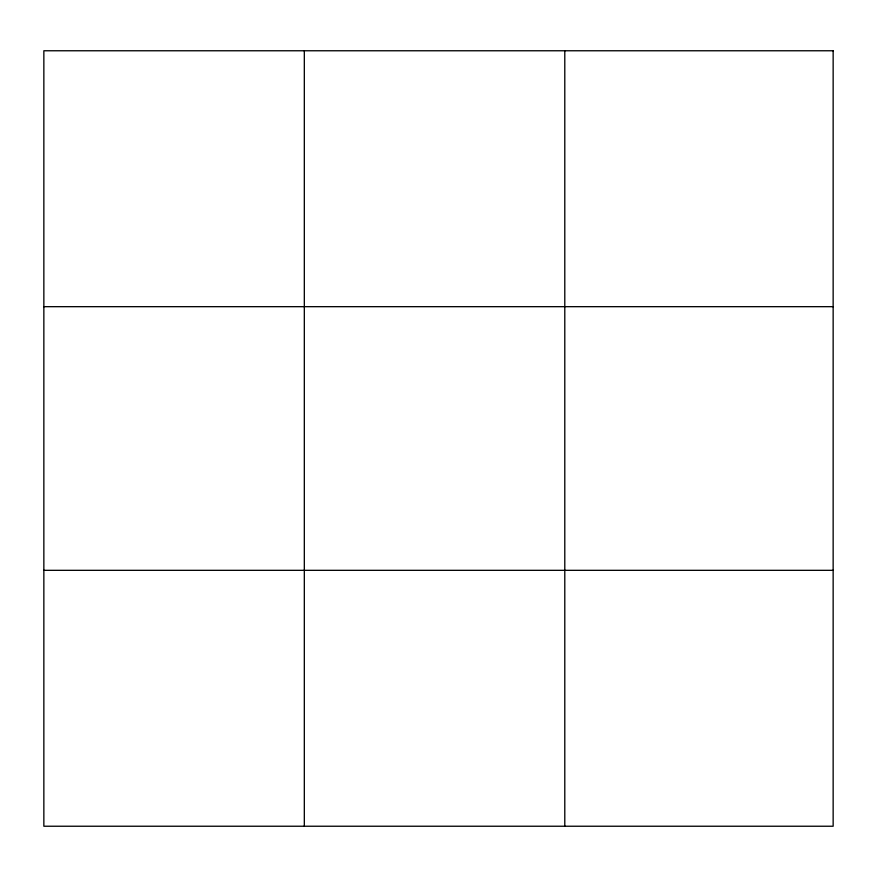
<?xml version="1.0" encoding="UTF-8"?>
<svg xmlns="http://www.w3.org/2000/svg" width="877" height="877" viewBox="0 0 877 877"><rect width="100%" height="100%" fill="white"/><g stroke="black" fill="none" stroke-linecap="round" stroke-linejoin="round"><path stroke-width="1.32" d="M304.319 50.767L304.319 826.233M564.788 50.767L564.788 826.233M43.85 306.676L833.15 306.676M43.85 570.324L833.15 570.324M833.15 50.767L833.15 826.233L43.85 826.233L43.85 50.767L833.15 50.767"/></g></svg>
